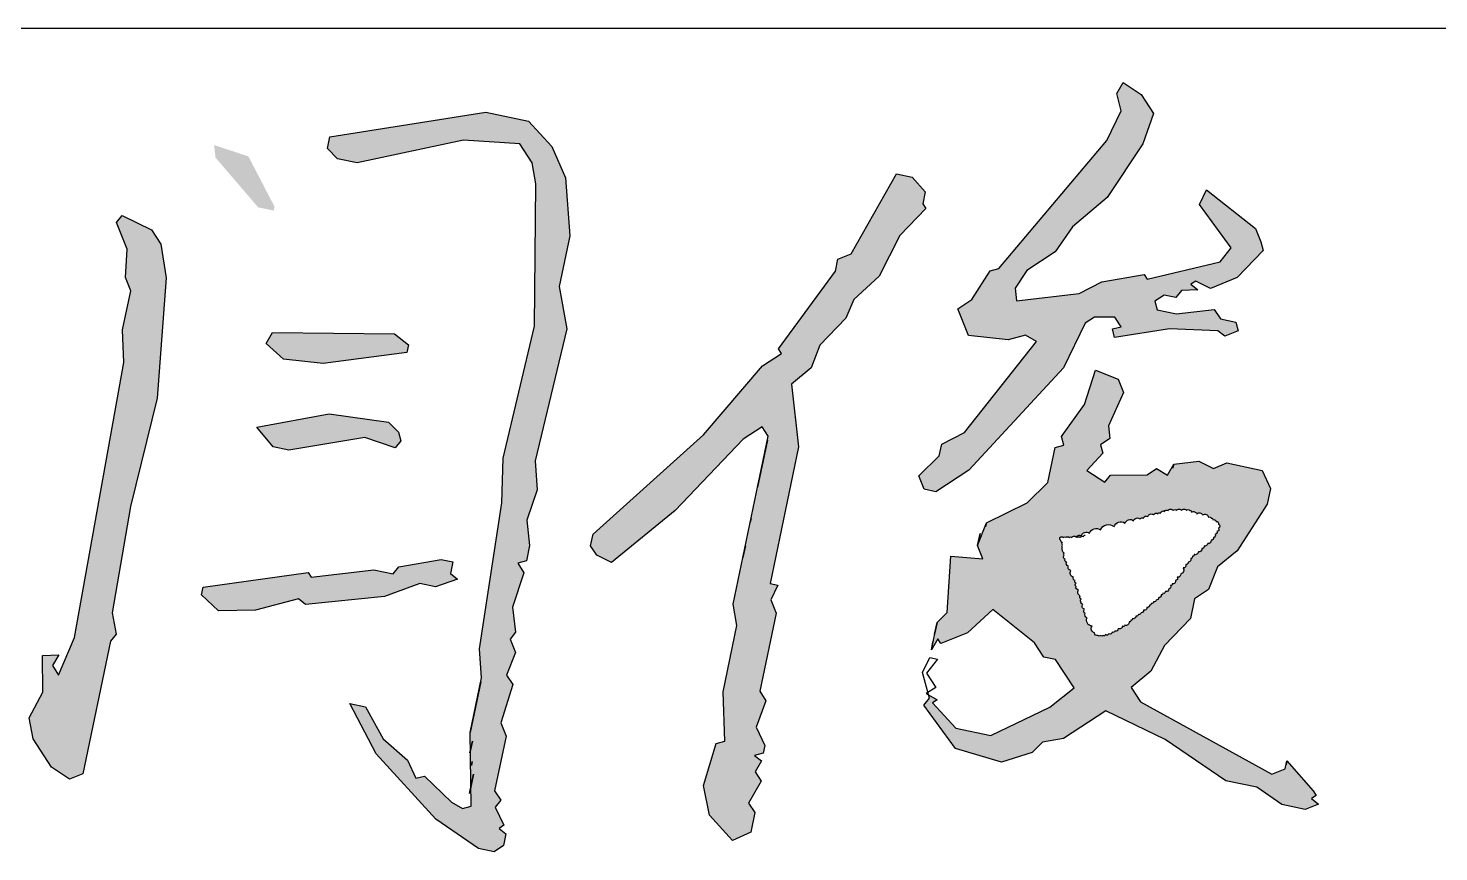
# Model space of a CAD drawing. Extents: x 5188914 to 7068445, y -542675 to 2032183.
# Drawn here: x 5235564 to 5236469, y -360066 to -359537 of the extents above; entities that cross this region are included whole.
import ezdxf

# ---------------------------------------------------------------- set-up
doc = ezdxf.new("R2010")
doc.units = 0
doc.header["$LTSCALE"] = 1000
doc.header["$MEASUREMENT"] = 0
doc.layers.get('0').update_dxf_attribs({"linetype": 'CONTINUOUS'})

msp = doc.modelspace()

# ---------------------------------------------------------------- hatches: boundary and pattern name
at = {"linetype": 'Continuous'}
h = msp.add_hatch(color=256, dxfattribs=at)
h.paths.add_polyline_path([(5235652.11, -359697.4), (5235648.78, -359675.79), (5235642.83, -359666.7), (5235623.83, -359657.49), (5235620.28, -359661.98), (5235627.16, -359679.11), (5235626, -359697.18), (5235629.44, -359705.74), (5235624.2, -359730.8), (5235625.02, -359751.9), (5235593.36, -359928.35), (5235583.11, -359952.36), (5235579.15, -359946.3), (5235583.23, -359939.31), (5235572.68, -359939.72), (5235572.98, -359963.32), (5235564.3, -359979.81), (5235566.69, -359993.39), (5235578.58, -360011.57), (5235590.06, -360019.2), (5235598.63, -360015.76), (5235616.44, -359930.56), (5235619.99, -359926.07), (5235617.6, -359912.5), (5235629.24, -359844.31), (5235646.41, -359774.67)])
h.paths.add_polyline_path([(5235705, -359619.54), (5235682.97, -359612.32), (5235683.9, -359620.36), (5235711.24, -359652.23), (5235721.26, -359654.33), (5235721.79, -359651.82)])
h.paths.add_polyline_path([(5235843.16, -359609.19), (5235879.29, -359611.52), (5235887.22, -359623.64), (5235889.61, -359637.21), (5235888.81, -359728.58), (5235868.5, -359813.26), (5235867.75, -359841.87), (5235853.38, -359935.63), (5235854.72, -359954.22), (5235847.39, -359989.3), (5235847.98, -360036.5), (5235842.44, -360037.96), (5235835.45, -360033.88), (5235818.02, -360017.16), (5235812.49, -360018.62), (5235807.07, -360007.03), (5235791.62, -359993.34), (5235780.25, -359972.65), (5235770.23, -359970.56), (5235787.02, -360002.84), (5235825.31, -360044.84), (5235852.76, -360063.66), (5235862.79, -360065.75), (5235868.85, -360061.79), (5235870.42, -360054.27), (5235865.93, -360050.72), (5235868.96, -360048.74), (5235863.54, -360037.14), (5235867.09, -360032.65), (5235863.13, -360026.59), (5235870.46, -359991.51), (5235867.02, -359982.95), (5235874.77, -359958.41), (5235870.8, -359952.35), (5235876.45, -359937.84), (5235873.01, -359929.28), (5235876.57, -359924.79), (5235874.7, -359908.71), (5235881.92, -359886.68), (5235877.95, -359880.62), (5235883.49, -359879.16), (5235885.58, -359869.14), (5235883.72, -359853.05), (5235890.41, -359833.53), (5235889.07, -359814.94), (5235909.39, -359730.27), (5235904.6, -359703.11), (5235911.41, -359670.54), (5235908.72, -359633.36), (5235899.86, -359613.2), (5235884.94, -359597.01), (5235857.37, -359591.24), (5235757.32, -359606.94), (5235755.75, -359614.46), (5235762.22, -359621.04), (5235774.75, -359623.66)])
h.paths.add_polyline_path([(5235798.9, -359733.32), (5235720.58, -359732.64), (5235716.51, -359739.64), (5235727.46, -359749.77), (5235753.05, -359752.51), (5235806.83, -359745.44), (5235807.88, -359740.43)])
h.paths.add_polyline_path([(5235801.36, -359796.61), (5235794.89, -359790.02), (5235756.78, -359784.67), (5235710.52, -359793.31), (5235720.95, -359805.95), (5235730.97, -359808.05), (5235779.75, -359799.93), (5235799.27, -359806.63), (5235802.82, -359802.14)])
h.paths.add_polyline_path([(5235815.08, -359893.63), (5235825.1, -359895.72), (5235839.2, -359890.82), (5235834.72, -359887.27), (5235836.29, -359879.75), (5235828.77, -359878.18), (5235801.62, -359882.97), (5235798.06, -359887.45), (5235785.53, -359884.83), (5235745.33, -359889.51), (5235743.35, -359886.48), (5235675.99, -359895.93), (5235674.94, -359900.94), (5235685.9, -359911.08), (5235709.5, -359910.78), (5235737.17, -359903.49), (5235741.66, -359907.05), (5235792.41, -359901.97)])
h.paths.add_polyline_path([(5236088.69, -359723.29), (5236093.81, -359711.29), (5236110.01, -359696.36), (5236123.29, -359670.37), (5236140.01, -359652.95), (5236138.03, -359649.92), (5236139.6, -359642.4), (5236131.15, -359632.78), (5236121.12, -359630.69), (5236092.06, -359682.15), (5236083.49, -359685.59), (5236081.92, -359693.11), (5236045.34, -359743), (5236047.32, -359746.03), (5236035.2, -359753.96), (5235997.16, -359798.31), (5235926.31, -359861.96), (5235924.74, -359869.48), (5235928.71, -359875.54), (5235938.21, -359880.14), (5235979.16, -359846.85), (5236022.74, -359801.04), (5236034.86, -359793.11), (5236038.82, -359799.17), (5236016.3, -359906.92), (5236018.69, -359920.5), (5236009.78, -359963.1), (5236011.02, -359994.74), (5236005.48, -359996.2), (5235997.21, -360023.24), (5236001.06, -360042.35), (5236015.98, -360058.55), (5236027.58, -360053.13), (5236030.2, -360040.6), (5236026.23, -360034.54), (5236034.39, -360020.55), (5236030.42, -360014.49), (5236034.5, -360007.5), (5236030.01, -360003.94), (5236035.55, -360002.49), (5236036.6, -359997.47), (5236031.18, -359985.88), (5236037.35, -359968.86), (5236033.38, -359962.8), (5236043.86, -359912.69), (5236040.42, -359904.12), (5236045.02, -359894.62), (5236040.01, -359893.57), (5236058.35, -359805.87), (5236053.68, -359765.66), (5236066.32, -359755.23), (5236071.97, -359740.72)])
h.paths.add_polyline_path([(5236234.3, -359664.81), (5236256.55, -359645.92), (5236279.44, -359611.48), (5236286.14, -359591.96), (5236278.21, -359579.84), (5236266.73, -359572.21), (5236262.65, -359579.2), (5236265.57, -359590.27), (5236256.37, -359609.27), (5236186.87, -359691.51), (5236181.33, -359692.97), (5236169.62, -359711.44), (5236160.54, -359717.39), (5236167.42, -359734.52), (5236193, -359737.25), (5236204.07, -359734.34), (5236211.06, -359738.41), (5236164.87, -359796.75), (5236150.24, -359804.16), (5236148.67, -359811.68), (5236135.5, -359824.62), (5236138.94, -359833.18), (5236146.46, -359834.75), (5236167.67, -359820.88), (5236228.49, -359755.13), (5236242.29, -359726.64), (5236248.35, -359722.67), (5236261.41, -359722.78), (5236265.37, -359728.84), (5236259.83, -359730.3), (5236261.29, -359735.84), (5236296.49, -359730.12), (5236327.6, -359731.39), (5236332.09, -359734.95), (5236340.66, -359731.51), (5236339.2, -359725.97), (5236329.18, -359723.88), (5236325.21, -359717.82), (5236301.09, -359720.62), (5236288.56, -359718), (5236287.1, -359712.46), (5236293.16, -359708.5), (5236300.68, -359710.07), (5236304.23, -359705.58), (5236314.78, -359705.17), (5236310.29, -359701.62), (5236313.32, -359699.64), (5236322.82, -359704.24), (5236339.95, -359697.36), (5236356.67, -359679.93), (5236355.21, -359674.4), (5236351.77, -359665.83), (5236320.36, -359640.96), (5236315.76, -359650.46), (5236336.1, -359678.25), (5236328.99, -359687.22), (5236282.2, -359698.36), (5236280.22, -359695.33), (5236253.07, -359700.12), (5236238.44, -359707.52), (5236198.24, -359712.19), (5236197.3, -359704.15), (5236204.93, -359692.67), (5236223.11, -359680.78)])
h.paths.add_polyline_path([(5236257.28, -359792.54), (5236267.01, -359771.03), (5236263.57, -359762.47), (5236249.06, -359756.82), (5236241.84, -359778.85), (5236227.1, -359799.3), (5236228.56, -359804.84), (5236223.02, -359806.3), (5236218.31, -359828.85), (5236205.14, -359841.79), (5236178.92, -359854.62), (5236173.27, -359869.13), (5236176.71, -359877.69), (5236156.14, -359876.01), (5236153.82, -359912.14), (5236147.24, -359918.61), (5236145.67, -359926.12), (5236143.57, -359936.15), (5236147.65, -359929.15), (5236149.63, -359932.18), (5236166.76, -359925.3), (5236182.96, -359910.38), (5236209.88, -359931.7), (5236215.83, -359940.79), (5236223.35, -359942.36), (5236235.24, -359960.54), (5236219.57, -359972.96), (5236181.75, -359991.21), (5236159.2, -359986.49), (5236144.28, -359970.29), (5236147.31, -359968.31), (5236141.71, -359965.05), (5236142.3, -359967.26), (5236138.74, -359971.75), (5236159.09, -359999.54), (5236188.63, -360008.34), (5236208.27, -360001.98), (5236214.85, -359995.51), (5236228.43, -359993.12), (5236255.7, -359975.28), (5236293.69, -359993.68), (5236332.63, -360020.13), (5236352.67, -360024.32), (5236368.64, -360035.51), (5236383.68, -360038.65), (5236392.24, -360035.21), (5236387.75, -360031.66), (5236390.78, -360029.67), (5236388.8, -360026.64), (5236371.9, -360007.42), (5236371.37, -360009.92), (5236370.85, -360012.43), (5236362.29, -360015.87), (5236277.84, -359969.45), (5236271.89, -359960.36), (5236284.53, -359949.92), (5236293.21, -359933.43), (5236309.93, -359916), (5236312.55, -359903.47), (5236321.64, -359897.53), (5236327.29, -359883.02), (5236339.93, -359872.58), (5236359.27, -359842.63), (5236361.37, -359832.6), (5236355.95, -359821.01), (5236333.39, -359816.29), (5236324.83, -359819.73), (5236315.33, -359815.13), (5236299.25, -359817), (5236295.17, -359824), (5236288.18, -359819.92), (5236282.12, -359823.88), (5236258.52, -359824.18), (5236254.96, -359828.67), (5236243.48, -359821.04), (5236253.62, -359810.08), (5236252.16, -359804.54), (5236258.22, -359800.58)])
h.paths.add_polyline_path([(5236260.87, -359857.09, -0.520567), (5236267.92, -359854.92, -0.520567), (5236273.34, -359853.3, -0.520567), (5236277.67, -359852.21, -0.520567), (5236279.84, -359851.67, -0.520567), (5236282.55, -359850.59, -0.520567), (5236286.34, -359849.51, -0.520567), (5236289.05, -359848.96, -0.520567), (5236290.68, -359848.42, -0.520567), (5236293.39, -359847.34, -0.520567), (5236295.56, -359846.8, -0.520567), (5236298.81, -359846.8, -0.520567), (5236300.98, -359846.8, -0.520567), (5236304.23, -359846.8, -0.520567), (5236307.48, -359846.8, -0.520567), (5236309.65, -359846.8, -0.520567), (5236310.73, -359847.88, -0.520567), (5236313.98, -359848.96, -0.520567), (5236317.78, -359849.51, -0.520567), (5236321.57, -359851.13, -0.520567), (5236323.2, -359851.67, -0.520567), (5236324.28, -359852.76, -0.520567), (5236326.45, -359853.84, -0.520567), (5236328.07, -359855.46, -0.520567), (5236328.07, -359858.17, -0.520567), (5236326.99, -359860.34, -0.520567), (5236325.91, -359861.96, -0.520567), (5236324.82, -359864.13, -0.520567), (5236323.2, -359865.75, -0.520567), (5236321.03, -359867.92, -0.520567), (5236318.86, -359869.54, -0.520567), (5236317.23, -359871.17, -0.520567), (5236315.07, -359873.34, -0.520567), (5236312.36, -359874.96, -0.520567), (5236311.27, -359876.04, -0.520567), (5236310.19, -359877.67, -0.520567), (5236308.56, -359879.83, -0.520567), (5236306.94, -359881.46, -0.520567), (5236305.31, -359883.63, -0.520567), (5236303.68, -359887.42, -0.520567), (5236301.52, -359889.58, -0.520567), (5236300.43, -359891.75, -0.520567), (5236298.27, -359893.92, -0.520567), (5236297.18, -359895, -0.520567), (5236296.1, -359897.16, -0.520567), (5236293.93, -359898.79, -0.520567), (5236292.3, -359899.87, -0.520567), (5236291.22, -359900.96, -0.520567), (5236289.59, -359902.58, -0.520567), (5236287.97, -359904.21, -0.520567), (5236286.34, -359905.29, -0.520567), (5236284.72, -359906.37, -0.520567), (5236283.63, -359907.45, -0.520567), (5236282.01, -359909.08, -0.520567), (5236279.84, -359910.7, -0.520567), (5236278.21, -359912.33, -0.520567), (5236276.59, -359913.41, -0.520567), (5236274.96, -359914.5, -0.520567), (5236272.79, -359916.12, -0.520567), (5236271.71, -359917.2, -0.520567), (5236270.63, -359918.29, -0.520567), (5236267.92, -359920.45, -0.520567), (5236266.29, -359920.99, -0.520567), (5236263.58, -359922.62, -0.520567), (5236261.41, -359924.24, -0.520567), (5236259.79, -359924.79, -0.520567), (5236257.62, -359925.87, -0.520567), (5236255.45, -359926.41, -0.520567), (5236253.82, -359926.95, -0.520567), (5236252.2, -359926.95, -0.520567), (5236250.57, -359926.95, -0.520567), (5236248.41, -359925.33, -0.520567), (5236246.78, -359920.99, -0.520567), (5236243.53, -359915.58, -0.520567), (5236242.44, -359912.87, -0.520567), (5236241.9, -359910.16, -0.520567), (5236240.82, -359906.91, -0.520567), (5236239.73, -359905.29, -0.520567), (5236239.73, -359903.66, -0.520567), (5236239.19, -359901.5, -0.520567), (5236238.11, -359897.71, -0.520567), (5236236.48, -359895.54, -0.520567), (5236236.48, -359893.37, -0.520567), (5236235.94, -359891.75, -0.520567), (5236234.86, -359889.58, -0.520567), (5236233.23, -359885.25, -0.520567), (5236231.6, -359882.54, -0.520567), (5236230.52, -359879.83, -0.520567), (5236229.44, -359878.21, -0.520567), (5236228.89, -359875.5, -0.520567), (5236228.89, -359873.88, -0.520567), (5236227.81, -359872.25, -0.520567), (5236227.81, -359870.63, -0.520567), (5236227.81, -359869, -0.520567), (5236227.81, -359867.38, -0.520567), (5236226.73, -359865.75, -0.520567), (5236226.18, -359864.13, -0.520567), (5236228.35, -359864.13, -0.520567), (5236229.98, -359864.13, -0.520567), (5236232.15, -359864.13, -0.520567), (5236233.77, -359864.13, -0.435193), (5236236.65, -359863.73, -0.455955), (5236239.73, -359863.05, -0.520567), (5236245.15, -359861.42, -0.520567), (5236252.2, -359859.25, -0.520567)], flags=16)
h.paths.add_polyline_path([(5236625.61, -359757.08), (5236587.62, -359738.67), (5236581.15, -359732.09), (5236573.11, -359733.03), (5236566.64, -359726.44), (5236549.1, -359722.78), (5236554.93, -359744.92), (5236583.95, -359756.22), (5236590.42, -359762.8), (5236589.37, -359767.81), (5236611.92, -359772.53), (5236627.07, -359762.62)])
h.paths.add_polyline_path([(5236541.31, -359810.07), (5236524.29, -359803.9), (5236505.7, -359805.24), (5236513.11, -359819.87), (5236545.16, -359829.18), (5236547.03, -359845.26), (5236553.5, -359851.85), (5236562.17, -359835.35)])
h.paths.add_polyline_path([(5236582.59, -359912.85), (5236581.13, -359907.32), (5236590.22, -359901.37), (5236586.26, -359895.31), (5236594.3, -359894.38), (5236592.84, -359888.84), (5236598.37, -359887.38), (5236598.9, -359884.88), (5236589.92, -359877.77), (5236589.4, -359880.28), (5236588.87, -359882.78), (5236580.31, -359886.22), (5236550.42, -359916.59), (5236545.82, -359926.09), (5236530.15, -359938.5), (5236525.55, -359948), (5236490.24, -359966.78), (5236488.67, -359974.29), (5236492.63, -359980.35), (5236507.14, -359986), (5236530.33, -359975.16), (5236561.79, -359937.27), (5236559.81, -359934.24), (5236568.9, -359928.3), (5236567.44, -359922.76)])
h.paths.add_polyline_path([(5236719.83, -359719.24), (5236739.99, -359710.38), (5236793.78, -359703.31), (5236808.81, -359706.46), (5236832.93, -359703.65), (5236836.9, -359709.71), (5236838.99, -359699.69), (5236855.49, -359708.37), (5236864.05, -359704.93), (5236865.1, -359699.92), (5236847.15, -359685.7), (5236849.13, -359688.73), (5236843.07, -359692.7), (5236831.59, -359685.07), (5236800.47, -359683.79), (5236796.92, -359688.28), (5236774.37, -359683.56), (5236760.79, -359685.96), (5236756.83, -359679.9), (5236772.61, -359654.43), (5236777.33, -359631.88), (5236771.9, -359620.28), (5236757.92, -359612.13), (5236754.36, -359616.61), (5236751.63, -359642.2), (5236725.18, -359681.13), (5236719.65, -359682.59), (5236718.08, -359690.1), (5236675.25, -359707.3), (5236674.73, -359709.81), (5236673.16, -359717.33), (5236679.1, -359726.42), (5236646.19, -359758.77), (5236644.09, -359768.79), (5236636.05, -359769.72), (5236631.45, -359779.22), (5236640.95, -359783.82), (5236645.02, -359776.83), (5236650.04, -359777.88), (5236654.11, -359770.88), (5236659.12, -359771.93), (5236657.67, -359766.4), (5236680.86, -359755.55), (5236685.46, -359746.05), (5236703.11, -359736.67)])

# ---------------------------------------------------------------- linework, layer by layer
msp.add_line((5233807.19, -359537.32), (5239307.19, -359537.32))
for points in [[(5236355.21, -359674.4), (5236356.67, -359679.93), (5236339.95, -359697.36), (5236322.82, -359704.24), (5236313.32, -359699.64), (5236310.29, -359701.62), (5236314.78, -359705.17), (5236304.23, -359705.58), (5236300.68, -359710.07), (5236293.16, -359708.5), (5236287.1, -359712.46), (5236288.56, -359718), (5236301.09, -359720.62), (5236325.21, -359717.82), (5236329.18, -359723.88), (5236339.2, -359725.97), (5236340.66, -359731.51), (5236332.09, -359734.95), (5236327.6, -359731.39), (5236296.49, -359730.12), (5236261.29, -359735.84), (5236259.83, -359730.3), (5236265.37, -359728.84), (5236261.41, -359722.78), (5236248.35, -359722.67), (5236242.29, -359726.64), (5236228.49, -359755.13), (5236167.67, -359820.88), (5236146.46, -359834.75), (5236138.94, -359833.18), (5236135.5, -359824.62), (5236148.67, -359811.68), (5236150.24, -359804.16), (5236164.87, -359796.75), (5236211.06, -359738.41), (5236204.07, -359734.34), (5236193, -359737.25), (5236167.42, -359734.52), (5236160.54, -359717.39), (5236169.62, -359711.44), (5236181.33, -359692.97), (5236186.87, -359691.51), (5236256.37, -359609.27), (5236265.57, -359590.27), (5236262.65, -359579.2), (5236266.73, -359572.21), (5236278.21, -359579.84), (5236286.14, -359591.96), (5236279.44, -359611.48), (5236256.55, -359645.92), (5236234.3, -359664.81), (5236223.11, -359680.78), (5236204.93, -359692.67), (5236197.3, -359704.15), (5236198.24, -359712.19), (5236238.44, -359707.52), (5236253.07, -359700.12), (5236280.22, -359695.33), (5236282.2, -359698.36), (5236328.99, -359687.22), (5236336.1, -359678.25), (5236315.76, -359650.46), (5236320.36, -359640.96), (5236351.77, -359665.83), (5236355.21, -359674.4)], [(5235870.42, -360054.27), (5235868.85, -360061.79), (5235862.79, -360065.75), (5235852.76, -360063.66), (5235825.31, -360044.84), (5235787.02, -360002.84), (5235770.23, -359970.56), (5235780.25, -359972.65), (5235791.62, -359993.34), (5235807.07, -360007.03), (5235812.49, -360018.62), (5235818.02, -360017.16), (5235835.45, -360033.88), (5235842.44, -360037.96), (5235847.98, -360036.5), (5235847.39, -359989.3), (5235854.72, -359954.22), (5235853.38, -359935.63), (5235867.75, -359841.87), (5235868.5, -359813.26), (5235888.81, -359728.58), (5235889.61, -359637.21), (5235887.22, -359623.64), (5235879.29, -359611.52), (5235843.16, -359609.19), (5235774.75, -359623.66), (5235762.22, -359621.04), (5235755.75, -359614.46), (5235757.32, -359606.94), (5235857.37, -359591.24), (5235884.94, -359597.01), (5235899.86, -359613.2), (5235908.72, -359633.36), (5235911.41, -359670.54), (5235904.6, -359703.11), (5235909.39, -359730.27), (5235889.07, -359814.94), (5235890.41, -359833.53), (5235883.72, -359853.05), (5235885.58, -359869.14), (5235883.49, -359879.16), (5235877.95, -359880.62), (5235881.92, -359886.68), (5235874.7, -359908.71), (5235876.57, -359924.79), (5235873.01, -359929.28), (5235876.45, -359937.84), (5235870.8, -359952.35), (5235874.77, -359958.41), (5235867.02, -359982.95), (5235870.46, -359991.51), (5235863.13, -360026.59), (5235867.09, -360032.65), (5235863.54, -360037.14), (5235868.96, -360048.74), (5235865.93, -360050.72), (5235870.42, -360054.27)], [(5236139.6, -359642.4), (5236138.03, -359649.92), (5236140.01, -359652.95), (5236123.29, -359670.37), (5236110.01, -359696.36), (5236093.81, -359711.29), (5236088.69, -359723.29), (5236071.97, -359740.72), (5236066.32, -359755.23), (5236053.68, -359765.66), (5236058.35, -359805.87), (5236040.01, -359893.57), (5236045.02, -359894.62), (5236040.42, -359904.12), (5236043.86, -359912.69), (5236033.38, -359962.8), (5236037.35, -359968.86), (5236031.18, -359985.88), (5236036.6, -359997.47), (5236035.55, -360002.49), (5236030.01, -360003.94), (5236034.5, -360007.5), (5236030.42, -360014.49), (5236034.39, -360020.55), (5236026.23, -360034.54), (5236030.2, -360040.6), (5236027.58, -360053.13), (5236015.98, -360058.55), (5236001.06, -360042.35), (5235997.21, -360023.24), (5236005.48, -359996.2), (5236011.02, -359994.74), (5236009.78, -359963.1), (5236018.69, -359920.5), (5236016.3, -359906.92), (5236038.82, -359799.17), (5236034.86, -359793.11), (5236022.74, -359801.04), (5235979.16, -359846.85), (5235938.21, -359880.14), (5235928.71, -359875.54), (5235924.74, -359869.48), (5235926.31, -359861.96), (5235997.16, -359798.31), (5236035.2, -359753.96), (5236047.32, -359746.03), (5236045.34, -359743), (5236081.92, -359693.11), (5236083.49, -359685.59), (5236092.06, -359682.15), (5236121.12, -359630.69), (5236131.15, -359632.78), (5236139.6, -359642.4)], [(5235619.99, -359926.07), (5235616.44, -359930.56), (5235598.63, -360015.76), (5235590.06, -360019.2), (5235578.58, -360011.57), (5235566.69, -359993.39), (5235564.3, -359979.81), (5235572.98, -359963.32), (5235572.68, -359939.72), (5235583.23, -359939.31), (5235579.15, -359946.3), (5235583.11, -359952.36), (5235593.36, -359928.35), (5235625.02, -359751.9), (5235624.2, -359730.8), (5235629.44, -359705.74), (5235626, -359697.18), (5235627.16, -359679.11), (5235620.28, -359661.98), (5235623.83, -359657.49), (5235642.83, -359666.7), (5235648.78, -359675.79), (5235652.11, -359697.4), (5235646.41, -359774.67), (5235629.24, -359844.31), (5235617.6, -359912.5), (5235619.99, -359926.07)], [(5235807.88, -359740.43), (5235806.83, -359745.44), (5235753.05, -359752.51), (5235727.46, -359749.77), (5235716.51, -359739.64), (5235720.58, -359732.64), (5235798.9, -359733.32), (5235807.88, -359740.43)], [(5236388.8, -360026.64), (5236390.78, -360029.67), (5236387.75, -360031.66), (5236392.24, -360035.21), (5236383.68, -360038.65), (5236368.64, -360035.51), (5236352.67, -360024.32), (5236332.63, -360020.13), (5236293.69, -359993.68), (5236255.7, -359975.28), (5236228.43, -359993.12), (5236214.85, -359995.51), (5236208.27, -360001.98), (5236188.63, -360008.34), (5236159.09, -359999.54), (5236138.74, -359971.75), (5236142.3, -359967.26), (5236137.92, -359950.66), (5236142.52, -359941.16), (5236147.53, -359942.21), (5236140.43, -359951.18), (5236146.37, -359960.27), (5236140.31, -359964.23), (5236147.31, -359968.31), (5236144.28, -359970.29), (5236159.2, -359986.49), (5236181.75, -359991.21), (5236219.57, -359972.96), (5236235.24, -359960.54), (5236223.35, -359942.36), (5236215.83, -359940.79), (5236209.88, -359931.7), (5236182.96, -359910.38), (5236166.76, -359925.3), (5236149.63, -359932.18), (5236147.65, -359929.15), (5236143.57, -359936.15), (5236147.24, -359918.61), (5236153.82, -359912.14), (5236156.14, -359876.01), (5236176.71, -359877.69), (5236173.27, -359869.13), (5236178.92, -359854.62), (5236205.14, -359841.79), (5236218.31, -359828.85), (5236223.02, -359806.3), (5236228.56, -359804.84), (5236227.1, -359799.3), (5236241.84, -359778.85), (5236249.06, -359756.82), (5236263.57, -359762.47), (5236267.01, -359771.03), (5236257.28, -359792.54), (5236258.22, -359800.58), (5236252.16, -359804.54), (5236253.62, -359810.08), (5236243.48, -359821.04), (5236254.96, -359828.67), (5236258.52, -359824.18), (5236282.12, -359823.88), (5236288.18, -359819.92), (5236295.17, -359824), (5236299.25, -359817), (5236315.33, -359815.13), (5236324.83, -359819.73), (5236333.39, -359816.29), (5236355.95, -359821.01), (5236361.37, -359832.6), (5236359.27, -359842.63), (5236339.93, -359872.58), (5236327.29, -359883.02), (5236321.64, -359897.53), (5236312.55, -359903.47), (5236309.93, -359916), (5236293.21, -359933.43), (5236284.53, -359949.92), (5236271.89, -359960.36), (5236277.84, -359969.45), (5236362.29, -360015.87), (5236370.85, -360012.43), (5236371.9, -360007.42), (5236388.8, -360026.64)], [(5235801.36, -359796.61), (5235802.82, -359802.14), (5235799.27, -359806.63), (5235779.75, -359799.93), (5235730.97, -359808.05), (5235720.95, -359805.95), (5235710.52, -359793.31), (5235756.78, -359784.67), (5235794.89, -359790.02), (5235801.36, -359796.61)], [(5236038.3, -359801.68), (5236032.01, -359831.75), (5236038.3, -359801.68)], [(5236299.25, -359817), (5236298.72, -359819.51), (5236299.25, -359817)], [(5236027.82, -359851.8), (5236027.3, -359854.3), (5236027.82, -359851.8)], [(5236174.85, -359861.61), (5236173.27, -359869.13), (5236174.85, -359861.61)], [(5236178.92, -359854.62), (5236178.4, -359857.12), (5236178.92, -359854.62)], [(5236024.16, -359869.34), (5236022.58, -359876.85), (5236024.16, -359869.34)], [(5235834.72, -359887.27), (5235839.2, -359890.82), (5235825.1, -359895.72), (5235815.08, -359893.63), (5235792.41, -359901.97), (5235741.66, -359907.05), (5235737.17, -359903.49), (5235709.5, -359910.78), (5235685.9, -359911.08), (5235674.94, -359900.94), (5235675.99, -359895.93), (5235743.35, -359886.48), (5235745.33, -359889.51), (5235785.53, -359884.83), (5235798.06, -359887.45), (5235801.62, -359882.97), (5235828.77, -359878.18), (5235836.29, -359879.75), (5235834.72, -359887.27)], [(5236147.24, -359918.61), (5236145.67, -359926.12), (5236147.24, -359918.61)], [(5236144.62, -359931.14), (5236143.57, -359936.15), (5236144.62, -359931.14)], [(5235854.2, -359956.73), (5235847.39, -359989.3), (5235854.2, -359956.73)], [(5235848.84, -359994.84), (5235847.27, -360002.36), (5235848.84, -359994.84)], [(5236371.9, -360007.42), (5236371.37, -360009.92), (5236371.9, -360007.42)], [(5235849.66, -360015.93), (5235847.05, -360028.46), (5235849.66, -360015.93)], [(5235848.73, -360007.89), (5235848.21, -360010.4), (5235848.73, -360007.89)]]:
    msp.add_lwpolyline(points, dxfattribs=at)
msp.add_lwpolyline([(5236236.48, -359864.13, -0.520567), (5236239.73, -359863.05, -0.520567), (5236239.73, -359863.05, -0.520567), (5236245.15, -359861.42, -0.520567), (5236245.15, -359861.42, -0.520567), (5236252.2, -359859.25, -0.520567), (5236252.2, -359859.25, -0.520567), (5236260.87, -359857.09, -0.520567), (5236260.87, -359857.09, -0.520567), (5236267.92, -359854.92, -0.520567), (5236267.92, -359854.92, -0.520567), (5236273.34, -359853.3, -0.520567), (5236273.34, -359853.3, -0.520567), (5236277.67, -359852.21, -0.520567), (5236277.67, -359852.21, -0.520567), (5236279.84, -359851.67, -0.520567), (5236279.84, -359851.67, -0.520567), (5236282.55, -359850.59, -0.520567), (5236282.55, -359850.59, -0.520567), (5236286.34, -359849.51, -0.520567), (5236286.34, -359849.51, -0.520567), (5236289.05, -359848.96, -0.520567), (5236289.05, -359848.96, -0.520567), (5236290.68, -359848.42, -0.520567), (5236290.68, -359848.42, -0.520567), (5236293.39, -359847.34, -0.520567), (5236293.39, -359847.34, -0.520567), (5236295.56, -359846.8, -0.520567), (5236295.56, -359846.8, -0.520567), (5236298.81, -359846.8, -0.520567), (5236298.81, -359846.8, -0.520567), (5236300.98, -359846.8, -0.520567), (5236300.98, -359846.8, -0.520567), (5236304.23, -359846.8, -0.520567), (5236304.23, -359846.8, -0.520567), (5236307.48, -359846.8, -0.520567), (5236307.48, -359846.8, -0.520567), (5236309.65, -359846.8, -0.520567), (5236309.65, -359846.8, -0.520567), (5236310.73, -359847.88, -0.520567), (5236310.73, -359847.88, -0.520567), (5236313.98, -359848.96, -0.520567), (5236313.98, -359848.96, -0.520567), (5236317.78, -359849.51, -0.520567), (5236317.78, -359849.51, -0.520567), (5236321.57, -359851.13, -0.520567), (5236321.57, -359851.13, -0.520567), (5236323.2, -359851.67, -0.520567), (5236323.2, -359851.67, -0.520567), (5236324.28, -359852.76, -0.520567), (5236324.28, -359852.76, -0.520567), (5236326.45, -359853.84, -0.520567), (5236326.45, -359853.84, -0.520567), (5236328.07, -359855.46, -0.520567), (5236328.07, -359855.46, -0.520567), (5236328.07, -359858.17, -0.520567), (5236328.07, -359858.17, -0.520567), (5236326.99, -359860.34, -0.520567), (5236326.99, -359860.34, -0.520567), (5236325.91, -359861.96, -0.520567), (5236325.91, -359861.96, -0.520567), (5236324.82, -359864.13, -0.520567), (5236324.82, -359864.13, -0.520567), (5236323.2, -359865.75, -0.520567), (5236323.2, -359865.75, -0.520567), (5236321.03, -359867.92, -0.520567), (5236321.03, -359867.92, -0.520567), (5236318.86, -359869.54, -0.520567), (5236318.86, -359869.54, -0.520567), (5236317.23, -359871.17, -0.520567), (5236317.23, -359871.17, -0.520567), (5236315.07, -359873.34, -0.520567), (5236315.07, -359873.34, -0.520567), (5236312.36, -359874.96, -0.520567), (5236312.36, -359874.96, -0.520567), (5236311.27, -359876.04, -0.520567), (5236311.27, -359876.04, -0.520567), (5236310.19, -359877.67, -0.520567), (5236310.19, -359877.67, -0.520567), (5236308.56, -359879.83, -0.520567), (5236308.56, -359879.83, -0.520567), (5236306.94, -359881.46, -0.520567), (5236306.94, -359881.46, -0.520567), (5236305.31, -359883.63, -0.520567), (5236305.31, -359883.63, -0.520567), (5236303.68, -359887.42, -0.520567), (5236303.68, -359887.42, -0.520567), (5236301.52, -359889.58, -0.520567), (5236301.52, -359889.58, -0.520567), (5236300.43, -359891.75, -0.520567), (5236300.43, -359891.75, -0.520567), (5236298.27, -359893.92, -0.520567), (5236298.27, -359893.92, -0.520567), (5236297.18, -359895, -0.520567), (5236297.18, -359895, -0.520567), (5236296.1, -359897.16, -0.520567), (5236296.1, -359897.16, -0.520567), (5236293.93, -359898.79, -0.520567), (5236293.93, -359898.79, -0.520567), (5236292.3, -359899.87, -0.520567), (5236292.3, -359899.87, -0.520567), (5236291.22, -359900.96, -0.520567), (5236291.22, -359900.96, -0.520567), (5236289.59, -359902.58, -0.520567), (5236289.59, -359902.58, -0.520567), (5236287.97, -359904.21, -0.520567), (5236287.97, -359904.21, -0.520567), (5236286.34, -359905.29, -0.520567), (5236286.34, -359905.29, -0.520567), (5236284.72, -359906.37, -0.520567), (5236284.72, -359906.37, -0.520567), (5236283.63, -359907.45, -0.520567), (5236283.63, -359907.45, -0.520567), (5236282.01, -359909.08, -0.520567), (5236282.01, -359909.08, -0.520567), (5236279.84, -359910.7, -0.520567), (5236279.84, -359910.7, -0.520567), (5236278.21, -359912.33, -0.520567), (5236278.21, -359912.33, -0.520567), (5236276.59, -359913.41, -0.520567), (5236276.59, -359913.41, -0.520567), (5236274.96, -359914.5, -0.520567), (5236274.96, -359914.5, -0.520567), (5236272.79, -359916.12, -0.520567), (5236272.79, -359916.12, -0.520567), (5236271.71, -359917.2, -0.520567), (5236271.71, -359917.2, -0.520567), (5236270.63, -359918.29, -0.520567), (5236270.63, -359918.29, -0.520567), (5236267.92, -359920.45, -0.520567), (5236267.92, -359920.45, -0.520567), (5236266.29, -359920.99, -0.520567), (5236266.29, -359920.99, -0.520567), (5236263.58, -359922.62, -0.520567), (5236263.58, -359922.62, -0.520567), (5236261.41, -359924.24, -0.520567), (5236261.41, -359924.24, -0.520567), (5236259.79, -359924.79, -0.520567), (5236259.79, -359924.79, -0.520567), (5236257.62, -359925.87, -0.520567), (5236257.62, -359925.87, -0.520567), (5236255.45, -359926.41, -0.520567), (5236255.45, -359926.41, -0.520567), (5236253.82, -359926.95, -0.520567), (5236253.82, -359926.95, -0.520567), (5236252.2, -359926.95, -0.520567), (5236252.2, -359926.95, -0.520567), (5236250.57, -359926.95, -0.520567), (5236250.57, -359926.95, -0.520567), (5236248.41, -359925.33, -0.520567), (5236248.41, -359925.33, -0.520567), (5236246.78, -359920.99, -0.520567), (5236246.78, -359920.99, -0.520567), (5236243.53, -359915.58, -0.520567), (5236243.53, -359915.58, -0.520567), (5236242.44, -359912.87, -0.520567), (5236242.44, -359912.87, -0.520567), (5236241.9, -359910.16, -0.520567), (5236241.9, -359910.16, -0.520567), (5236240.82, -359906.91, -0.520567), (5236240.82, -359906.91, -0.520567), (5236239.73, -359905.29, -0.520567), (5236239.73, -359905.29, -0.520567), (5236239.73, -359903.66, -0.520567), (5236239.73, -359903.66, -0.520567), (5236239.19, -359901.5, -0.520567), (5236239.19, -359901.5, -0.520567), (5236238.11, -359897.71, -0.520567), (5236238.11, -359897.71, -0.520567), (5236236.48, -359895.54, -0.520567), (5236236.48, -359895.54, -0.520567), (5236236.48, -359893.37, -0.520567), (5236236.48, -359893.37, -0.520567), (5236235.94, -359891.75, -0.520567), (5236235.94, -359891.75, -0.520567), (5236234.86, -359889.58, -0.520567), (5236234.86, -359889.58, -0.520567), (5236233.23, -359885.25, -0.520567), (5236233.23, -359885.25, -0.520567), (5236231.6, -359882.54, -0.520567), (5236231.6, -359882.54, -0.520567), (5236230.52, -359879.83, -0.520567), (5236230.52, -359879.83, -0.520567), (5236229.44, -359878.21, -0.520567), (5236229.44, -359878.21, -0.520567), (5236228.89, -359875.5, -0.520567), (5236228.89, -359875.5, -0.520567), (5236228.89, -359873.88, -0.520567), (5236228.89, -359873.88, -0.520567), (5236227.81, -359872.25, -0.520567), (5236227.81, -359872.25, -0.520567), (5236227.81, -359870.63, -0.520567), (5236227.81, -359870.63, -0.520567), (5236227.81, -359869, -0.520567), (5236227.81, -359869, -0.520567), (5236227.81, -359867.38, -0.520567), (5236227.81, -359867.38, -0.520567), (5236226.73, -359865.75, -0.520567), (5236226.73, -359865.75, -0.520567), (5236226.18, -359864.13, -0.520567), (5236226.18, -359864.13, -0.520567), (5236228.35, -359864.13, -0.520567), (5236228.35, -359864.13, -0.520567), (5236229.98, -359864.13, -0.520567), (5236229.98, -359864.13, -0.520567), (5236232.15, -359864.13, -0.520567), (5236232.15, -359864.13, -0.520567), (5236233.77, -359864.13, -0.520567), (5236233.77, -359864.13, -0.520567), (5236237.02, -359864.13, -0.520567), (5236237.02, -359864.13, -0.520567), (5236239.19, -359864.13, -0.520567), (5236239.19, -359864.13, -0.520567), (5236241.36, -359863.59, -0.520567), (5236241.36, -359863.59, -0.520567), (5236242.44, -359862.5, -0.520567), (5236242.44, -359862.5, -0.520567), (5236242.44, -359862.5)], format="xyb", dxfattribs=at)

doc.saveas('drawing.dxf')
